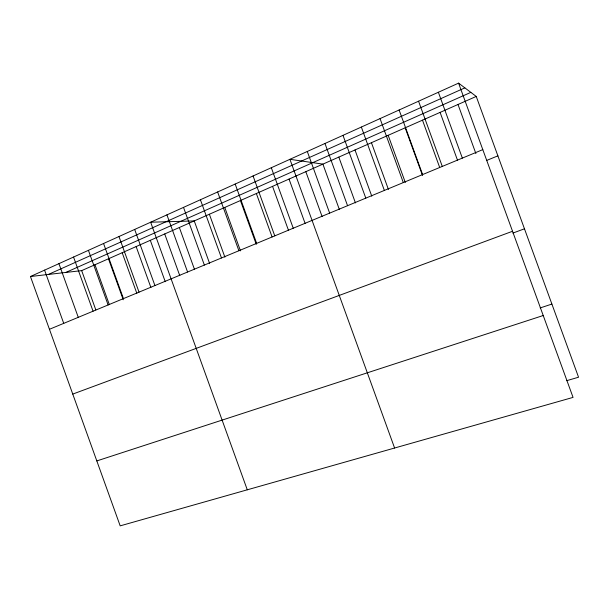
<?xml version="1.0" encoding="UTF-8"?>
<svg xmlns="http://www.w3.org/2000/svg" width="609" height="609" viewBox="0 0 609 609"><rect width="100%" height="100%" fill="white"/><g stroke="black" fill="none" stroke-linecap="round" stroke-linejoin="round"><path stroke-width="0.91" d="M458.577 83.136L573.054 397.395L120.186 525.864L30.45 276.516L458.577 83.136L476.238 96.435L578.55 377.215L566.682 380.686M48.385 274.446L464.857 87.863M65.772 272.451L470.841 92.37M30.45 276.516L81.667 270.617L476.238 96.435M49.443 329.286L482.8 149.624M486.477 160.51L497.888 155.851M72.76 394.084L512.542 231.268M512.915 233.072L524.471 228.801M540.183 307.933L551.899 304.066M96.816 460.922L543.228 315.515M458.006 104.482L475.888 153.567M438.373 92.263L462.345 158.104M440.094 112.391L457.481 160.167M418.558 101.216L442.286 166.417M422.486 120.163L439.66 167.368M399.123 109.993L422.608 174.577M405.183 127.799L422.524 175.491M388.169 135.312L405.305 182.449M380.054 118.603L403.31 182.578M371.444 142.696L388.42 189.437M361.35 127.053L384.37 190.427M354.994 149.959L371.772 196.167M342.996 135.343L365.796 198.131M338.817 157.099L355.45 202.926M324.978 143.48L347.556 205.697M339.335 209.427L322.899 164.125L289.922 159.314L394.594 448.018M307.294 151.474L329.652 213.12M305.825 171.662L322.108 216.568M289.039 179.069L305.117 223.427M271.317 167.719L293.241 228.215M272.55 186.354L288.422 230.156M253.078 175.955L274.773 235.866M256.351 193.502L272.078 236.939M235.181 184.04L256.663 243.379M240.426 200.536L256.275 244.331M224.767 207.448L240.479 250.87M217.634 191.964L238.895 250.741M209.374 214.239L224.888 257.15M200.414 199.744L221.47 257.972M209.618 263.476L194.241 220.922L150.651 222.216L247.284 489.811M183.515 207.38L204.365 265.06M179.35 227.492L194.545 269.543M166.935 214.87L187.58 272.017M164.712 233.963L179.777 275.664M150.309 240.319L165.245 281.685M134.673 229.441L154.93 285.56M136.134 246.576L150.887 287.456M118.976 236.528L139.042 292.145M122.188 252.727L136.827 293.287M103.56 243.493L123.444 298.608M108.471 258.787L123.246 299.757M94.966 264.748L109.3 304.515M88.419 250.329L108.12 304.964M81.667 270.617L95.826 309.912M73.544 257.044L93.063 311.207M58.928 263.651L78.272 317.342M44.571 270.137L63.732 323.364"/></g></svg>
